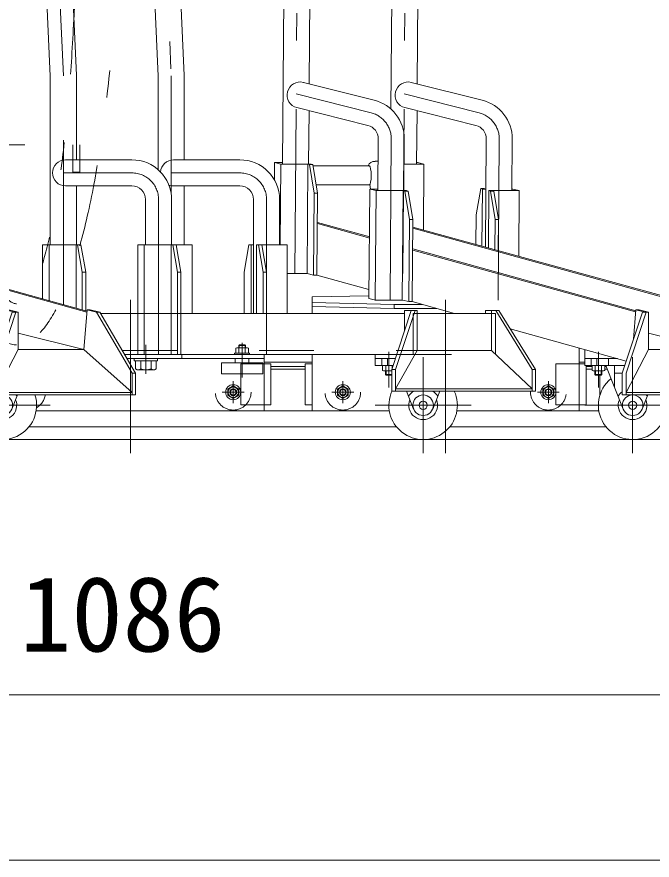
# Model space of a CAD drawing. Units: millimetres, scale not verified. Extents: x -5940 to 5940, y -4200 to 4200.
# Drawn here: x -4409 to -3945, y -2958 to -2343 of the extents above; entities that cross this region are included whole.
import ezdxf
from ezdxf.enums import TextEntityAlignment as Align

# ---------------------------------------------------------------- set-up
doc = ezdxf.new("R2010")
doc.units = ezdxf.units.MM
doc.header["$LTSCALE"] = 10
for name, pattern in [('USER2', [24, 12, -5, 2, -5]), ('USER3', [25, 6, -5, 2, -5, 2, -5]), ('USER5', [10, 4, -6])]:
    doc.linetypes.add(name, pattern=pattern)
for name, color, linetype, lineweight in [('0-0_0', 7, 'Continuous', 18), ('0-7_2-7RACK', 5, 'Continuous', 18), ('0-F_2ラック-Aレル', 7, 'Continuous', 18), ('1-0_2ラック-Bラック前', 2, 'USER3', 18), ('1-1_2ラック-Cラック奥', 7, 'Continuous', 18), ('1-3_2ラック-E自転車奥', 6, 'USER3', 18), ('1-A_3-GLEVEL', 5, 'Continuous', 18)]:
    doc.layers.add(name, color=color, linetype=linetype, lineweight=lineweight)
doc.styles.add('ＭＳ ゴシック', font='')
doc.styles.get('ＭＳ ゴシック').set_extended_font_data('MS Gothic')

# ---------------------------------------------------------------- blocks, each defined once
blk = doc.blocks.new('CCS-RACK-H-FRT1_12')
at = {"layer": '1-1_2ラック-Cラック奥'}
for p, q in [((-118.94, 200.86), (-118.02, 322.53)), ((-99.5, 259.44), (-99.02, 322.91)), ((-39.85, 241.06), (-39.24, 322.53)), ((-20.71, 259.44), (-20.23, 322.91)), ((-52.09, 247.54), (-103.83, 260.52)), ((26.7, 247.54), (-25.05, 260.52)), ((-56.71, 229.11), (-108.46, 242.1)), ((22.07, 229.11), (-29.67, 242.1)), ((-99.94, 200.86), (-99.65, 239.88)), ((-21.16, 200.86), (-20.86, 239.88)), ((-49.15, 219.33), (-49.43, 181.55)), ((-30.15, 219.19), (-30.43, 181.55)), ((29.64, 219.33), (29.04, 140.36)), ((48.64, 219.19), (48.35, 181.55)), ((-124.89, 202.03), (-124.99, 189.38)), ((-124.89, 202.03), (-118.93, 202.03)), ((-124.89, 202.03), (-120.2, 200.86)), ((-120.2, 200.86), (-120.65, 142)), ((-100.5, 200.86), (-101.11, 121.06)), ((-100.5, 200.86), (-99.38, 200.57)), ((-96.74, 199.55), (-55.62, 199.55)), ((-51.41, 202.92), (-49.27, 202.92)), ((-51.41, 202.92), (-49.27, 202.75)), ((-30.29, 200.86), (-15.81, 200.86)), ((-21.15, 202.03), (-20.5, 202.03)), ((-20.5, 202.03), (-15.81, 200.86)), ((-15.81, 200.86), (-16.17, 152.96)), ((-94.45, 185.75), (-55.62, 185.75)), ((-55.33, 185.92), (-54.93, 182.73)), ((-95.9, 179.72), (-96.36, 119.9)), ((-55.38, 182.73), (-55.99, 102.97)), ((-55.38, 182.73), (-49.43, 182.73)), ((-31, 181.55), (-31.6, 101.76)), ((-31, 181.55), (-29.87, 181.27)), ((25.72, 183.01), (22.25, 163.91)), ((28.18, 183.01), (25.72, 183.01)), ((26.85, 182.73), (25.72, 183.01)), ((26.85, 182.73), (26.53, 141.05)), ((26.85, 182.73), (29.36, 182.73)), ((28.18, 183.01), (29.36, 182.72)), ((31.54, 181.55), (31.22, 139.75)), ((32.67, 181.27), (31.54, 181.55)), ((31.54, 181.55), (53.7, 181.55)), ((34, 181.55), (35.13, 181.27)), ((48.36, 182.73), (49.01, 182.73)), ((49.01, 182.73), (53.7, 181.55)), ((53.7, 181.55), (53.33, 133.66)), ((-26.39, 160.42), (-26.85, 100.6)), ((22.25, 163.91), (22.09, 142.27)), ((36.14, 160.42), (35.97, 138.44)), ((38.6, 160.42), (38.43, 137.77)), ((-93.61, 157.57), (-55.38, 146.96)), ((-93.6, 158.39), (-55.38, 147.78)), ((-23.93, 154.96), (198.27, 93.71)), ((-23.93, 154.14), (198.2, 92.91)), ((-23.93, 139.04), (138.73, 93.87)), ((-23.93, 138.22), (138.66, 93.07)), ((-115.53, 121.06), (-101.11, 121.06)), ((-96.36, 119.9), (-100.96, 121.06)), ((-93.89, 119.9), (-96.36, 119.9)), ((-93.89, 119.9), (-55.94, 109.36)), ((-97.5, 103.96), (-55.97, 104.77)), ((-97.5, 103.96), (-97.5, 92)), ((-37.5, 98.59), (-97.5, 100.04)), ((-55.99, 102.97), (-51.15, 101.76)), ((-51.3, 101.76), (-31.6, 101.76)), ((-37.5, 98.59), (-37.5, 95.59)), ((-17.15, 98.59), (-37.5, 98.59)), ((-26.85, 100.6), (-31.45, 101.76)), ((-24.39, 100.6), (-26.85, 100.6)), ((-24.39, 100.6), (6.58, 92)), ((-37.5, 95.59), (-97.5, 97.04)), ((-6.35, 95.59), (-37.5, 95.59)), ((143.59, 92.88), (128.84, 48.41)), ((131.66, 48.41), (146.41, 92.88)), ((138.79, 94.6), (137.06, 73.18)), ((141.15, 94.6), (148.05, 92.88)), ((143.59, 92.88), (148.05, 92.88)), ((148.05, 65.6), (148.05, 92.88)), ((198.34, 94.6), (196, 65.6)), ((200.7, 94.6), (198.34, 94.6)), ((200.7, 94.6), (207.6, 92.88)), ((205.31, 92.88), (231.32, 48.41)), ((233.61, 48.41), (207.6, 92.88)), ((47.15, 80.73), (131.66, 57.26)), ((148.05, 77.67), (196, 65.7)), ((-97.5, 62), (-97.5, 21)), ((97.5, 66.75), (97.5, 55.23)), ((101.5, 54), (101.5, 65.64)), ((148.05, 65.6), (131.66, 34.21)), ((148.05, 65.6), (196, 65.6)), ((196, 65.6), (231.32, 34.21)), ((101.5, 59), (125.4, 59)), ((106.32, 54), (106.32, 59)), ((110.39, 54), (110.39, 59)), ((119, 54), (119, 59)), ((-102.5, 55.23), (-102.5, 25.23)), ((-97.5, 55.23), (-102.5, 55.23)), ((80.5, 55.23), (80.5, 25.23)), ((101.5, 55.23), (80.5, 55.23)), ((130.7, 54), (101.5, 54)), ((102.5, 54), (102.5, 25.23)), ((115.32, 50), (107.68, 50)), ((109, 47.5), (109, 50)), ((109.2, 50.45), (109.2, 54)), ((113.8, 54), (113.8, 50.45)), ((114, 47.5), (114, 50)), ((116.9, 54), (129.53, 22.23)), ((123.27, 37.97), (123.27, 54)), ((109, 47.5), (109.5, 47)), ((109, 47.5), (114, 47.5)), ((113.5, 47), (109.5, 47)), ((112.57, 32.22), (112.57, 47)), ((114, 47.5), (113.5, 47)), ((128.84, 48.41), (123.27, 48.41)), ((128.84, 48.41), (128.84, 32.57)), ((131.66, 32.57), (131.66, 48.41)), ((231.32, 34.21), (131.66, 34.21)), ((147.58, 32.57), (143.47, 22.23)), ((-97.5, 25.23), (-102.5, 25.23)), ((102.5, 25.23), (80.5, 25.23)), ((97.5, 25.23), (97.5, 21)), ((-41.06, 21), (-97.5, 21)), ((97.5, 21), (8.29, 21))]:
    blk.add_line(p, q, dxfattribs=at)
at = {"layer": '1-1_2ラック-Cラック奥', "color": 3, "linetype": 'USER2'}
for p, q in [((-110.05, 121.06), (-108.52, 322.72)), ((-31.26, 121.06), (-29.73, 322.72)), ((-54.4, 238.32), (-109.05, 252.04)), ((24.38, 238.32), (-30.27, 252.04)), ((-39.65, 219.26), (-40.54, 101.76)), ((39.14, 219.26), (38.25, 101.76)), ((0, -10), (0, 102)), ((111.5, 64), (111.5, 37.9)), ((136.5, -10), (136.5, 60)), ((-75, 42.5), (-75, 26.5)), ((75, 42.5), (75, 26.5)), ((-83, 34.5), (-67, 34.5)), ((83, 34.5), (67, 34.5)), ((171.5, 25), (101.5, 25))]:
    blk.add_line(p, q, dxfattribs=at)
at = {"layer": '1-1_2ラック-Cラック奥', "color": 3, "linetype": 'USER5'}
blk.add_line((97.5, 55.23), (97.5, 25.23), dxfattribs=at)
at = {"layer": '1-1_2ラック-Cラック奥', "color": 3}
for p, q in [((109.4, 50), (109.4, 47.1)), ((113.6, 50), (113.6, 47.1))]:
    blk.add_line(p, q, dxfattribs=at)
at = {"layer": '1-1_2ラック-Cラック奥'}
for points in [[(-120.2, 200.86), (-98.04, 200.86), (-96.91, 200.57)], [(-93.44, 179.72), (-96.91, 200.57), (-99.38, 200.57), (-95.9, 179.72)], [(-95.9, 179.72), (-93.44, 179.72), (-93.89, 119.9)], [(-55.38, 182.73), (-50.69, 181.55), (-51.3, 101.76)], [(-50.69, 181.55), (-28.53, 181.55), (-27.41, 181.27)], [(-23.93, 160.42), (-27.41, 181.27), (-29.87, 181.27), (-26.39, 160.42)], [(-26.39, 160.42), (-23.93, 160.42), (-24.39, 100.6)], [(141.15, 94.6), (138.79, 94.6), (145.69, 92.88)], [(198.34, 94.6), (205.24, 92.88), (207.6, 92.88)], [(107.68, 50), (106.9, 50.45), (106.9, 54)], [(115.32, 50), (116.1, 50.45), (116.1, 54)], [(128.84, 32.57), (233.61, 32.57), (233.61, 48.41), (231.32, 48.41), (231.32, 32.57)]]:
    blk.add_lwpolyline(points, dxfattribs=at)
for points in [[(36.14, 160.42), (38.6, 160.42), (35.13, 181.27), (32.67, 181.27)], [(-71, 32.19), (-71, 36.81), (-75, 39.12), (-79, 36.81), (-79, 32.19), (-75, 29.88)], [(71, 32.19), (71, 36.81), (75, 39.12), (79, 36.81), (79, 32.19), (75, 29.88)]]:
    blk.add_lwpolyline(points, close=True, dxfattribs=at)
at = {"layer": '1-1_2ラック-Cラック奥', "color": 3, "linetype": 'USER5'}
blk.add_circle((-75, 34.5), 13, dxfattribs=at)
at = {"layer": '1-1_2ラック-Cラック奥'}
for centre, radius in [((-75, 34.5), 5.5), ((-75, 34.5), 3.82), ((75, 34.5), 5.5), ((75, 34.5), 3.82), ((-75, 34.5), 2.1), ((75, 34.5), 2.1), ((136.5, 25), 7.5), ((136.5, 25), 3)]:
    blk.add_circle(centre, radius, dxfattribs=at)
at = {"layer": '1-1_2ラック-Cラック奥', "color": 3}
for centre in [(-75, 34.5), (75, 34.5)]:
    blk.add_circle(centre, 2.5, dxfattribs=at)
at = {"layer": '1-1_2ラック-Cラック奥'}
for centre, radius, start, end in [((-106.15, 251.31), 9.5, 75.91172, 255.91172), ((-27.36, 251.31), 9.5, 75.91172, 255.91172), ((-59.15, 219.41), 29, 359.56561, 75.91172), ((19.64, 219.41), 29, 359.56561, 75.91172), ((-59.15, 219.41), 10, 359.56561, 75.91172), ((19.64, 219.41), 10, 359.56561, 75.91172), ((-51.8, 197.93), 5, 85.50662, 161.1008), ((108.05, 52.14), 2.04, 244.26988, 304.28792), ((111.5, 57.73), 7.63, 252.4633, 287.5367), ((114.95, 52.14), 2.04, 235.71208, 295.73012), ((136.5, 25), 25, 129.14176, 17.63527), ((136.5, 25), 12.5, 127.76939, 148.55406), ((136.5, 25), 12.5, 31.44594, 37.29458), ((136.5, 25), 10.5, 157.26885, 22.73115)]:
    blk.add_arc(centre, radius, start, end, dxfattribs=at)
at = {"layer": '1-1_2ラック-Cラック奥', "color": 3, "linetype": 'USER2'}
for centre in [(-59.15, 219.41), (19.64, 219.41)]:
    blk.add_arc(centre, 19.5, 359.56561, 75.91172, dxfattribs=at)
at = {"layer": '1-1_2ラック-Cラック奥', "color": 3, "linetype": 'USER5'}
blk.add_arc((75, 34.5), 13, 176.23607, 136.92058, dxfattribs=at)
at = {"layer": '1-1_2ラック-Cラック奥'}
blk.add_ellipse((-55.62, 192.65), major_axis=(0, 6.9), ratio=0.188748, start_param=3.141593, end_param=6.283185, dxfattribs=at)
blk = doc.blocks.new('CCS-CYC-H-FRT_5')
at = {"layer": '1-3_2ラック-E自転車奥'}
for p, q in [((93.02, 215.07), (193.02, 215.07)), ((188.02, 215.07), (188.02, 195.07)), ((193.02, 215.07), (193.02, 195.07)), ((78.02, 195.07), (193.02, 195.07))]:
    blk.add_line(p, q, dxfattribs=at)
for major_axis, ratio in [((0, -330), 0.22373), ((0, -300), 0.146103)]:
    blk.add_ellipse((146.94, 399.06), major_axis=major_axis, ratio=ratio, start_param=6.283185307179586, end_param=12.566370614359172, dxfattribs=at)
blk = doc.blocks.new('CCS-RACK-L-FRT1_13')
at = {"layer": '0-0_0', "color": 3, "linetype": 'USER2'}
for p, q in [((-48.98, 265.25), (-68.51, 699.96)), ((-48.98, 98.46), (-48.98, 265.25)), ((1.04, 194.5), (-48.98, 194.5)), ((79.83, 194.5), (29.81, 194.5)), ((20.54, 175), (20.54, 62)), ((99.33, 175), (99.33, 62)), ((0, 102), (0, -10)), ((11.29, 47.9), (11.29, 69)), ((81.5, 70.61), (81.5, 45.3)), ((188.61, 37.9), (188.61, 64)), ((213.61, 60), (213.61, -10)), ((75, 42.5), (75, 26.5)), ((83, 34.5), (67, 34.5)), ((178.61, 25), (248.61, 25))]:
    blk.add_line(p, q, dxfattribs=at)
at = {"layer": '0-0_0'}
for p, q in [((-47.33, 204), (1.04, 204)), ((31.46, 204), (79.83, 204)), ((-47.33, 185), (1.04, 185)), ((-39.48, 185), (-39.48, 142)), ((31.46, 185), (79.83, 185)), ((39.31, 185), (39.31, 142)), ((11.04, 142), (11.04, 175)), ((30.04, 175), (30.04, 142)), ((89.83, 92), (89.83, 175)), ((108.83, 142), (108.83, 175)), ((-64.13, 142), (-64.13, 102.64)), ((-59.44, 101.35), (-59.44, 142)), ((-39.74, 142), (-39.74, 95.92)), ((-35.14, 122), (-38.61, 142)), ((10.08, 62), (10.08, 142)), ((29.78, 142), (29.78, 62)), ((88.06, 142), (88.06, 92)), ((-35.14, 122), (-32.68, 122)), ((-35.14, 94.65), (-35.14, 122)), ((-32.68, 93.97), (-32.68, 122)), ((36.84, 122), (36.84, 62)), ((99.38, 122), (99.38, 92)), ((263.52, 65), (263.52, 94)), ((5.4, 92), (-21.88, 92)), ((200.09, 92), (36.84, 92)), ((263.52, 92), (209.35, 92)), ((79, 68.5), (79, 67)), ((84, 68.5), (84, 67)), ((-4.33, 62), (194.31, 62)), ((37.5, 62), (37.5, 59)), ((79.2, 63), (79.2, 66.55)), ((83.8, 66.55), (83.8, 63)), ((97.5, 62), (97.5, 55.23)), ((97.5, 59), (-2.58, 59)), ((-2.58, 59), (97.5, 59)), ((7.53, 57.4), (7.53, 51.6)), ((15.04, 57.4), (15.04, 51.6)), ((178.61, 59), (193.32, 59)), ((183.44, 54), (183.44, 59)), ((187.5, 59), (187.5, 54)), ((186.31, 54), (186.31, 50.45)), ((190.73, 51.19), (193.55, 51.19)), ((190.91, 51.74), (190.91, 54)), ((293.21, 35.35), (293.21, 51.19)), ((186.11, 47.5), (190.73, 47.5)), ((201.43, 35.35), (206.64, 22.23)), ((220.58, 22.23), (225.8, 35.35)), ((97.5, 25.23), (97.5, 21)), ((97.5, 21), (-68.82, 21))]:
    blk.add_line(p, q, dxfattribs=at)
at = {"layer": '0-0_0', "color": 3, "linetype": 'USER5'}
for p, q in [((36.84, 92), (5.4, 92)), ((-6.09, 65), (209.35, 65)), ((76.5, 56), (76.5, 59)), ((86.5, 56), (86.5, 59)), ((97.5, 55.23), (97.5, 25.23))]:
    blk.add_line(p, q, dxfattribs=at)
at = {"layer": '0-0_0', "color": 4}
for p, q in [((79.4, 67), (79.4, 68.9)), ((83.6, 67), (83.6, 68.9))]:
    blk.add_line(p, q, dxfattribs=at)
at = {"layer": '0-0_0', "color": 3}
for p, q in [((186.51, 50), (186.51, 47.1)), ((190.71, 47.1), (190.71, 50))]:
    blk.add_line(p, q, dxfattribs=at)
at = {"layer": '0-0_0', "color": 3, "linetype": 'USER2'}
blk.add_lwpolyline([(10.28, 699.96), (29.81, 265.25), (29.81, 178.71)], dxfattribs=at)
at = {"layer": '0-0_0'}
for points in [[(-58.48, 142), (-58.48, 265.04), (-76.57, 667.86)], [(-57.59, 668.71), (-39.48, 265.46), (-39.48, 204)], [(2.21, 667.86), (20.31, 265.04), (20.31, 196.68)], [(39.31, 204), (39.31, 265.46), (21.19, 668.71)], [(-32.68, 122), (-36.15, 142), (-64.13, 142)], [(5.4, 62), (5.4, 142), (44.95, 142), (44.95, 92)], [(34.38, 62), (34.38, 122), (30.91, 142)], [(33.37, 142), (36.84, 122), (34.38, 122)], [(83.03, 92), (83.03, 122), (86.5, 142), (89.83, 142)], [(114.47, 92), (114.47, 142), (91.88, 142), (91.88, 92)], [(96.92, 92), (96.92, 122), (93.45, 142)], [(95.91, 142), (99.38, 122), (96.92, 122)], [(266.6, 94), (293.21, 51.19), (295.5, 51.19), (295.5, 35.35), (190.73, 35.35), (190.73, 51.19), (204.89, 94)], [(207.71, 94), (193.55, 51.19), (193.55, 35.35)], [(209.35, 65), (209.35, 94), (200.09, 94), (200.09, 79.48)], [(295.5, 51.19), (268.9, 94), (259.17, 94), (259.17, 92)], [(87, 62), (87, 63), (76, 63), (76, 62)], [(191.66, 54), (178.61, 54), (178.61, 62)], [(19.79, 59), (19.79, 57.4), (2.79, 57.4), (2.79, 59)], [(3.78, 57.4), (3.78, 51.6), (4.99, 50.9), (17.59, 50.9), (18.79, 51.6), (18.79, 57.4)], [(190.73, 50), (184.79, 50), (184.01, 50.45), (184.01, 54)], [(186.11, 50), (186.11, 47.5), (186.61, 47), (190.61, 47), (190.73, 47.12)]]:
    blk.add_lwpolyline(points, dxfattribs=at)
at = {"layer": '0-0_0', "color": 3, "linetype": 'USER5'}
for points in [[(194.31, 62), (266.47, 62), (266.47, 92), (263.52, 92)], [(209.35, 92), (206.4, 92), (206.4, 62)]]:
    blk.add_lwpolyline(points, dxfattribs=at)
at = {"layer": '0-0_0'}
for points in [[(79.5, 69), (79, 68.5), (84, 68.5), (83.5, 69)], [(76.9, 63), (76.9, 66.55), (77.68, 67), (85.32, 67), (86.1, 66.55), (86.1, 63)], [(209.35, 65), (193.55, 36.99), (293.21, 36.99), (263.52, 65)], [(102.5, 55.23), (102.5, 25.23), (80.5, 25.23), (80.5, 55.23)], [(75, 29.88), (79, 32.19), (79, 36.81), (75, 39.12), (71, 36.81), (71, 32.19)]]:
    blk.add_lwpolyline(points, close=True, dxfattribs=at)
at = {"layer": '0-0_0', "color": 3, "linetype": 'USER5'}
blk.add_lwpolyline([(96.5, 56), (66.5, 56), (66.5, 48), (96.5, 48)], close=True, dxfattribs=at)
blk.add_circle((75, 34.5), 13, dxfattribs=at)
at = {"layer": '0-0_0'}
for centre, radius in [((75, 34.5), 5.5), ((75, 34.5), 3.82), ((75, 34.5), 2.1), ((213.61, 25), 7.5), ((213.61, 25), 3)]:
    blk.add_circle(centre, radius, dxfattribs=at)
at = {"layer": '0-0_0', "color": 3}
blk.add_circle((75, 34.5), 2.5, dxfattribs=at)
at = {"layer": '0-0_0'}
for centre, radius, start, end in [((-47.33, 194.5), 9.5, 90, 270), ((1.04, 175), 29, 0, 90), ((31.46, 194.5), 9.5, 90, 176.53454), ((79.83, 175), 29, 0, 90), ((1.04, 175), 10, 0, 90), ((31.46, 194.5), 9.5, 248.80155, 270), ((79.83, 175), 10, 0, 90), ((78.05, 64.86), 2.04, 55.71208, 115.73012), ((81.5, 59.27), 7.63, 72.4633, 107.5367), ((84.95, 64.86), 2.04, 64.26988, 124.28792), ((5.66, 53.78), 2.88, 270, 310.72682), ((11.29, 61.36), 10.46, 248.97459, 291.02541), ((16.92, 53.78), 2.88, 229.27318, 270), ((185.16, 52.14), 2.04, 244.26988, 304.28792), ((188.61, 57.73), 7.63, 252.4633, 286.11698), ((213.61, 25), 25, 155.5351, 24.4649), ((213.61, 25), 12.5, 124.07841, 148.55406), ((213.61, 25), 12.5, 31.44594, 55.92159), ((213.61, 25), 10.5, 157.26885, 22.73115)]:
    blk.add_arc(centre, radius, start, end, dxfattribs=at)
at = {"layer": '0-0_0', "color": 3, "linetype": 'USER2'}
for centre in [(1.04, 175), (79.83, 175)]:
    blk.add_arc(centre, 19.5, 0, 90, dxfattribs=at)
at = {"layer": '0-0_0', "color": 3, "linetype": 'USER5'}
blk.add_arc((-75, 34.5), 13, 299.66613, 351.47967, dxfattribs=at)
blk = doc.blocks.new('D79')
at = {"layer": '1-A_3-GLEVEL'}
blk.add_line((1080.29, 1362.31), (2136.29, 1362.31), dxfattribs=at)
at = {"layer": '1-A_3-GLEVEL', "color": 7, "style": 'ＭＳ ゴシック'}
blk.add_text('1086', height=54.99, dxfattribs=at).set_placement((1533.29, 1377.31), align=Align.BOTTOM_LEFT)
blk = doc.blocks.new('D84')
at = {"layer": '1-A_3-GLEVEL'}
blk.add_line((1066.29, 1241.66), (6191.29, 1241.66), dxfattribs=at)

msp = doc.modelspace()

# ---------------------------------------------------------------- linework, layer by layer
at = {"layer": '0-7_2-7RACK'}
msp.add_lwpolyline([(613.79, -2651.53), (-5036.21, -2651.53), (-5036.21, -1025.85)], dxfattribs=at)
at = {"layer": '0-F_2ラック-Aレル'}
for p, q in [((-4193.71, -2595.2), (-4228.71, -2595.2)), ((-3994.71, -2595.2), (-3998.71, -2595.2)), ((-4198.71, -2598.2), (-4223.71, -2598.2)), ((-4198.71, -2600.2), (-4223.71, -2600.2)), ((-3989.31, -2598.2), (-3993.71, -2598.2)), ((-3989.31, -2600.2), (-3993.71, -2600.2)), ((-3979.04, -2598.2), (-3980.11, -2598.2)), ((-3978.25, -2600.2), (-3980.11, -2600.2)), ((-4137.24, -2630.7), (-4395.06, -2630.7)), ((-3984.36, -2630.7), (-4087.94, -2630.7)), ((-4132.07, -2642.2), (-4400.23, -2642.2)), ((-3979.19, -2642.2), (-4093.11, -2642.2))]:
    msp.add_line(p, q, dxfattribs=at)

# ---------------------------------------------------------------- block references
at = {"layer": '1-0_2ラック-Bラック前'}
for p in [(-4556.21, -2651.53), (-4096.21, -2651.53)]:
    msp.add_blockref('CCS-RACK-H-FRT1_12', p, dxfattribs=at)
at = {"layer": '1-1_2ラック-Cラック奥'}
msp.add_blockref('CCS-RACK-L-FRT1_13', (-4326.21, -2651.53), dxfattribs=at)
at = {"layer": '1-3_2ラック-E自転車奥'}
msp.add_blockref('CCS-CYC-H-FRT_5', (-4556.21, -2651.53), dxfattribs=at)
at = {"layer": '1-A_3-GLEVEL'}
for name in ['D84', 'D79']:
    msp.add_blockref(name, (-5940, -4200), dxfattribs=at)

doc.saveas('drawing.dxf')
